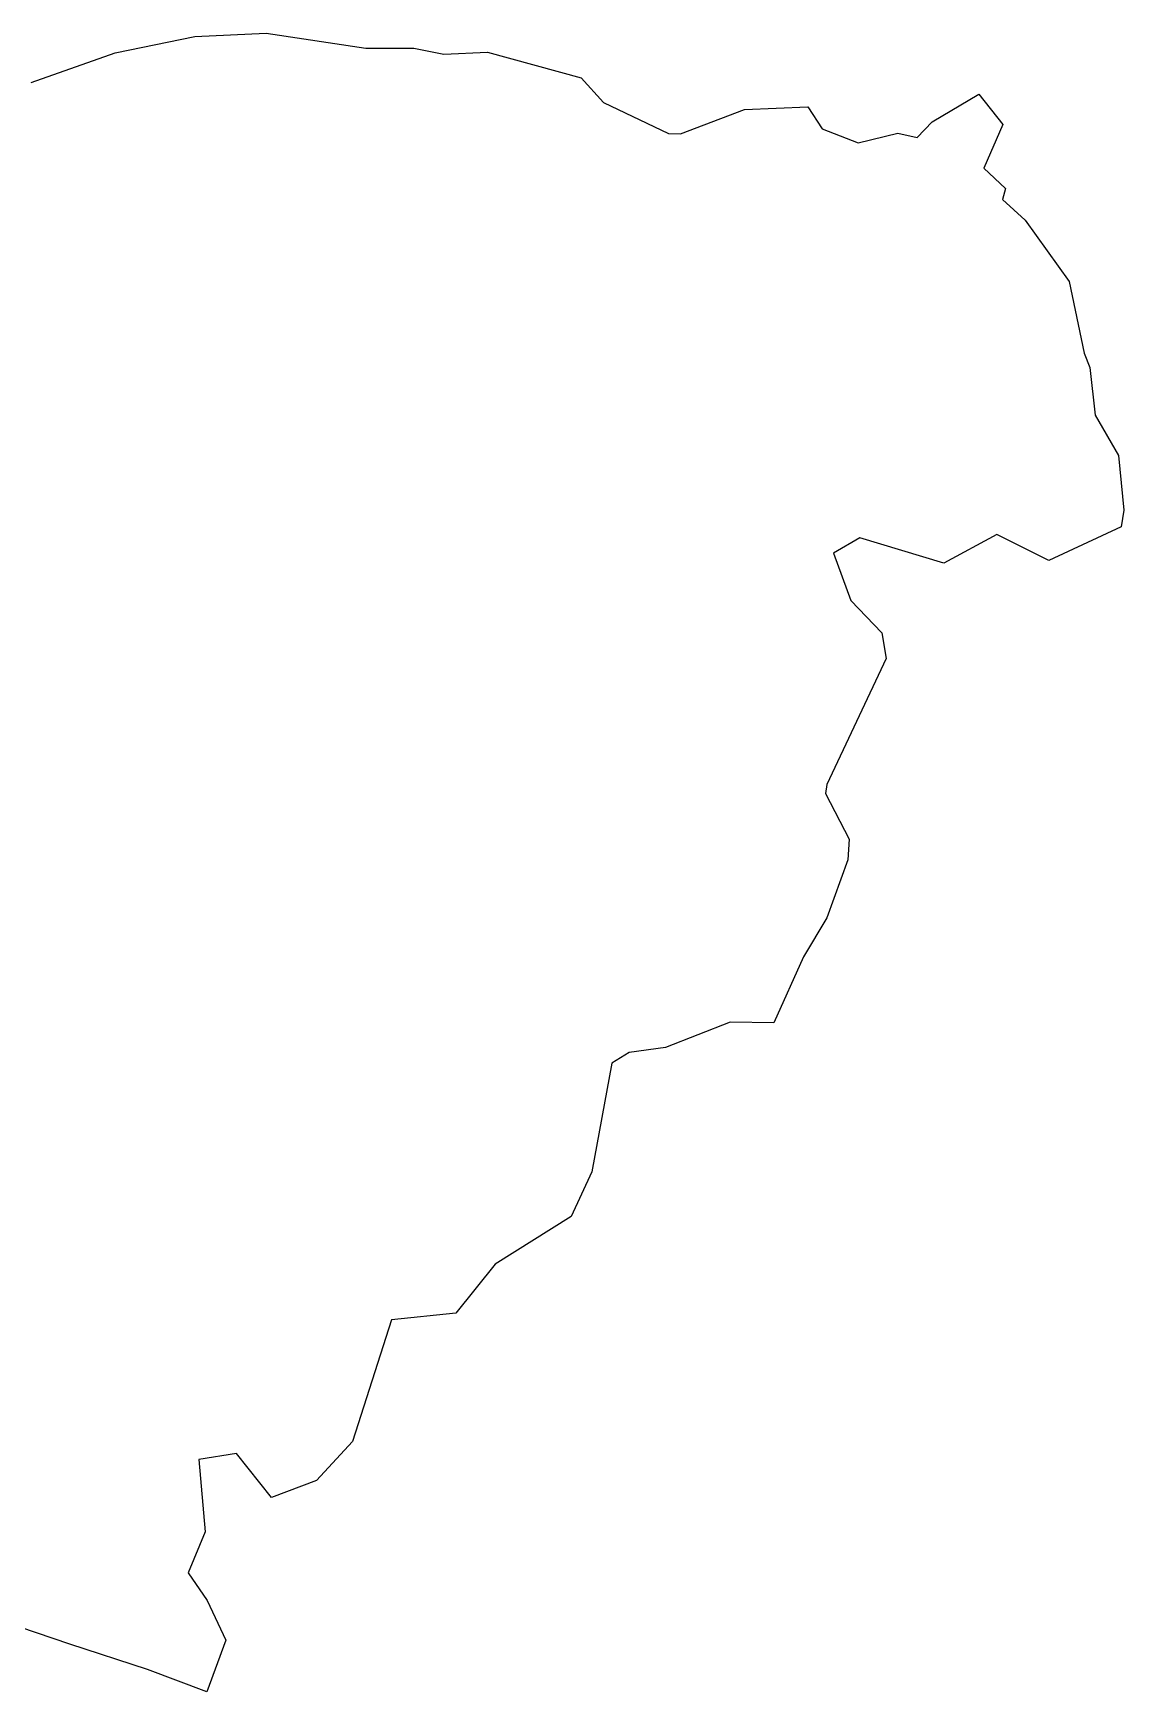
# Model space of a CAD drawing. Header units: metres. Extents: x 330422 to 335694, y 1793047 to 1798110.
# Drawn here: x 333402 to 335694, y 1794574 to 1798059 of the extents above; entities that cross this region are included whole.
import ezdxf

# ---------------------------------------------------------------- set-up
doc = ezdxf.new("R2010")
doc.units = ezdxf.units.M
doc.layers.add('VILLAGE BOUNDRY', color=10, linetype='Continuous')

msp = doc.modelspace()

# ---------------------------------------------------------------- linework, layer by layer
at = {"layer": 'VILLAGE BOUNDRY', "color": 3}
msp.add_lwpolyline([(333397.3, 1797956), (333574.2, 1798017.8), (333741.2, 1798052.4), (333891.4, 1798059.5), (334101.2, 1798027.9), (334202, 1798028), (334265, 1798015.1), (334356.4, 1798019.6), (334553.1, 1797965.4), (334600.7, 1797914.1), (334737, 1797848.5), (334762, 1797847.9), (334896.7, 1797898.9), (335030, 1797904.6), (335060, 1797858.7), (335135.5, 1797828.8), (335219, 1797849.6), (335259.7, 1797840.2), (335291.2, 1797873.1), (335389.3, 1797931.6), (335439.7, 1797867.5), (335399.8, 1797775.6), (335445.1, 1797733.1), (335439.3, 1797710.1), (335486.7, 1797666.3), (335579.1, 1797537.3), (335610.5, 1797387), (335622.8, 1797356.9), (335634, 1797256.8), (335682.5, 1797172.1), (335694, 1797056.8), (335688.2, 1797021.7), (335536.6, 1796951.3), (335427.4, 1797005.6), (335316, 1796945.7), (335139.1, 1796998.7), (335083.8, 1796966.9), (335120.2, 1796866.8), (335185.6, 1796799.1), (335194.6, 1796745.1), (335069.6, 1796480.5), (335067, 1796461.7), (335117, 1796365.6), (335114.1, 1796322.2), (335069.9, 1796200.5), (335021, 1796118.5), (334958.1, 1795979.6), (334866.9, 1795980.6), (334730.7, 1795927.8), (334654.4, 1795917), (334618, 1795895), (334575.9, 1795666.5), (334532.4, 1795572.7), (334372.9, 1795472.6), (334290.2, 1795369.2), (334155, 1795355.1), (334072.5, 1795099.5), (333997.3, 1795017.5), (333902.6, 1794982.1), (333829.2, 1795074.7), (333750.2, 1795061.5), (333762.9, 1794910.1), (333727.6, 1794823.9), (333767.2, 1794765.3), (333806.7, 1794682.2), (333766.4, 1794573.5), (333642, 1794620.7), (333479, 1794673.6), (333231, 1794758.1)], dxfattribs=at)

doc.saveas('drawing.dxf')
